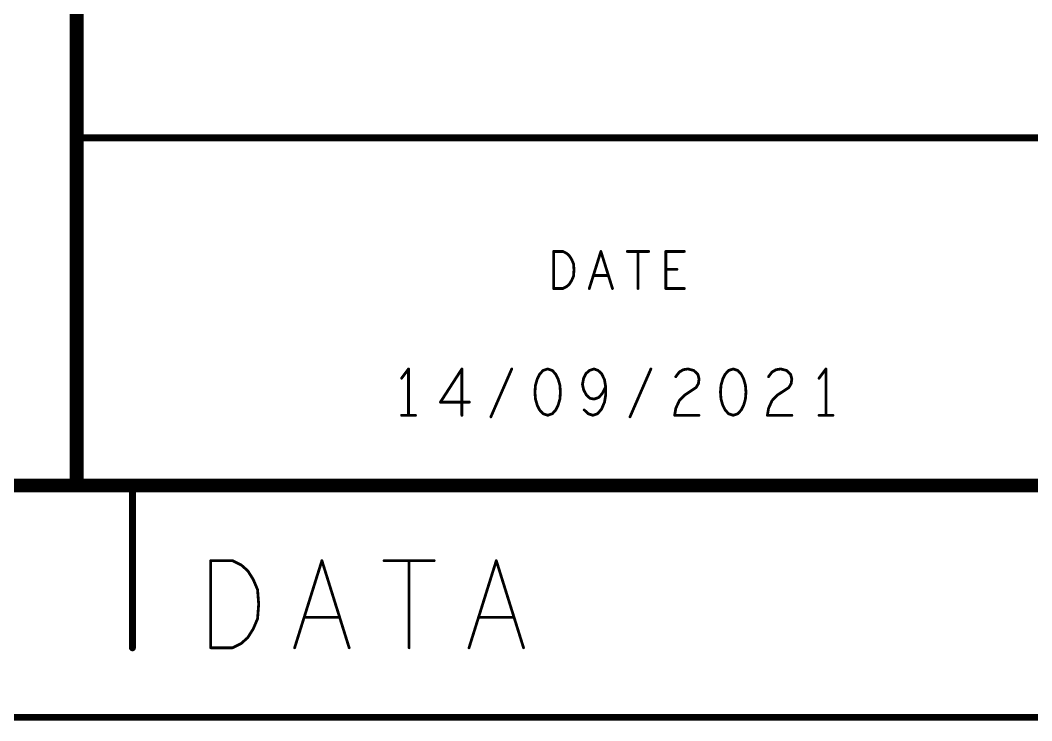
# Model space of a CAD drawing. Extents: x -18 to 16.1, y -6.6 to 15.5.
# Drawn here: x 7.308 to 9.489, y -6.555 to -5.044 of the extents above; entities that cross this region are included whole.
import ezdxf

# ---------------------------------------------------------------- set-up
doc = ezdxf.new("R2010")
doc.units = 0
doc.layers.get('0').update_dxf_attribs({"linetype": 'CONTINUOUS'})
doc.layers.add('FAB', color=13, linetype='CONTINUOUS')

# ---------------------------------------------------------------- blocks, each defined once
blk = doc.blocks.new('ROUND_13')
at = {"const_width": 0.0075}
blk.add_lwpolyline([(-0.00375, 0, 1), (0.00375, 0, 1)], format="xyb", close=True, dxfattribs=at)
blk = doc.blocks.new('ROUND_10')
at = {"const_width": 0.015}
blk.add_lwpolyline([(-0.0075, 0, 1), (0.0075, 0, 1)], format="xyb", close=True, dxfattribs=at)
blk = doc.blocks.new('ROUND_1')
at = {"const_width": 0.003}
blk.add_lwpolyline([(-0.0015, 0, 1), (0.0015, 0, 1)], format="xyb", close=True, dxfattribs=at)

msp = doc.modelspace()

# ---------------------------------------------------------------- linework, layer by layer
at = {"layer": 'FAB'}
for points, const_width in [([(7.4301, -6.0473), (7.4301, -3.5473)], 0.03), ([(7.4251, -5.2973), (9.9251, -5.2973)], 0.015), ([(8.4581, -5.6223), (8.4581, -5.5423)], 0.006), ([(8.4581, -5.5423), (8.4781, -5.5423)], 0.006), ([(8.4781, -5.5423), (8.4861, -5.5463)], 0.006), ([(8.5351, -5.6223), (8.5601, -5.5423)], 0.006), ([(8.5601, -5.5423), (8.5851, -5.6223)], 0.006), ([(8.6171, -5.5423), (8.6631, -5.5423)], 0.006), ([(8.6401, -5.5423), (8.6401, -5.6223)], 0.006), ([(8.7001, -5.6223), (8.7001, -5.5423)], 0.006), ([(8.7001, -5.5423), (8.7401, -5.5423)], 0.006), ([(8.4861, -5.5463), (8.4921, -5.5516)], 0.006), ([(8.4921, -5.5516), (8.4971, -5.5596)], 0.006), ([(8.4971, -5.5596), (8.5011, -5.5689)], 0.006), ([(8.5011, -5.5689), (8.5021, -5.5823)], 0.006), ([(8.5021, -5.5823), (8.5011, -5.5956)], 0.006), ([(8.7241, -5.5809), (8.7001, -5.5809)], 0.006), ([(8.4971, -5.6049), (8.4921, -5.6129)], 0.006), ([(8.5011, -5.5956), (8.4971, -5.6049)], 0.006), ([(8.5761, -5.5943), (8.5441, -5.5943)], 0.006), ([(8.4781, -5.6223), (8.4581, -5.6223)], 0.006), ([(8.4861, -5.6183), (8.4781, -5.6223)], 0.006), ([(8.4921, -5.6129), (8.4861, -5.6183)], 0.006), ([(8.7401, -5.6223), (8.7001, -5.6223)], 0.006), ([(8.1454, -5.7958), (8.1304, -5.8158)], 0.006), ([(8.1454, -5.8958), (8.1454, -5.7958)], 0.006), ([(8.2604, -5.7958), (8.2141, -5.8674)], 0.006), ([(8.2604, -5.8958), (8.2604, -5.7958)], 0.006), ([(8.3229, -5.8991), (8.3679, -5.7958)], 0.006), ([(8.4354, -5.7991), (8.4279, -5.8074)], 0.006), ([(8.4454, -5.7958), (8.4354, -5.7991)], 0.006), ([(8.4554, -5.7991), (8.4454, -5.7958)], 0.006), ([(8.4629, -5.8074), (8.4554, -5.7991)], 0.006), ([(8.5354, -5.7991), (8.5279, -5.8058)], 0.006), ([(8.5454, -5.7958), (8.5354, -5.7991)], 0.006), ([(8.5541, -5.7991), (8.5454, -5.7958)], 0.006), ([(8.5616, -5.8058), (8.5541, -5.7991)], 0.006), ([(8.6229, -5.8991), (8.6679, -5.7958)], 0.006), ([(8.7216, -5.8124), (8.7292, -5.8024)], 0.006), ([(8.7292, -5.8024), (8.7379, -5.7974)], 0.006), ([(8.7379, -5.7974), (8.7479, -5.7958)], 0.006), ([(8.7479, -5.7958), (8.7604, -5.7991)], 0.006), ([(8.7604, -5.7991), (8.7692, -5.8074)], 0.006), ([(8.8354, -5.7991), (8.8279, -5.8074)], 0.006), ([(8.8454, -5.7958), (8.8354, -5.7991)], 0.006), ([(8.8554, -5.7991), (8.8454, -5.7958)], 0.006), ([(8.8629, -5.8074), (8.8554, -5.7991)], 0.006), ([(8.9216, -5.8124), (8.9291, -5.8024)], 0.006), ([(8.9291, -5.8024), (8.9379, -5.7974)], 0.006), ([(8.9379, -5.7974), (8.9479, -5.7958)], 0.006), ([(8.9479, -5.7958), (8.9604, -5.7991)], 0.006), ([(8.9604, -5.7991), (8.9692, -5.8074)], 0.006), ([(9.0454, -5.7958), (9.0304, -5.8158)], 0.006), ([(9.0454, -5.8958), (9.0454, -5.7958)], 0.006), ([(8.4229, -5.8174), (8.4191, -5.8308)], 0.006), ([(8.4279, -5.8074), (8.4229, -5.8174)], 0.006), ([(8.4679, -5.8174), (8.4629, -5.8074)], 0.006), ([(8.4717, -5.8308), (8.4679, -5.8174)], 0.006), ([(8.5229, -5.8158), (8.5204, -5.8291)], 0.006), ([(8.5279, -5.8058), (8.5229, -5.8158)], 0.006), ([(8.5679, -5.8191), (8.5616, -5.8058)], 0.006), ([(8.5704, -5.8341), (8.5679, -5.8191)], 0.006), ([(8.7692, -5.8074), (8.7717, -5.8174)], 0.006), ([(8.7717, -5.8174), (8.7704, -5.8274)], 0.006), ([(8.8229, -5.8174), (8.8191, -5.8308)], 0.006), ([(8.8279, -5.8074), (8.8229, -5.8174)], 0.006), ([(8.8679, -5.8174), (8.8629, -5.8074)], 0.006), ([(8.8717, -5.8308), (8.8679, -5.8174)], 0.006), ([(8.9692, -5.8074), (8.9717, -5.8174)], 0.006), ([(8.9717, -5.8174), (8.9704, -5.8274)], 0.006), ([(8.4191, -5.8308), (8.4179, -5.8458)], 0.006), ([(8.4179, -5.8458), (8.4191, -5.8608)], 0.006), ([(8.4729, -5.8458), (8.4717, -5.8308)], 0.006), ([(8.4717, -5.8608), (8.4729, -5.8458)], 0.006), ([(8.5204, -5.8291), (8.5229, -5.8408)], 0.006), ([(8.5229, -5.8408), (8.5291, -5.8524)], 0.006), ([(8.5629, -5.8491), (8.5704, -5.8341)], 0.006), ([(8.5704, -5.8524), (8.5704, -5.8341)], 0.006), ([(8.7654, -5.8358), (8.7404, -5.8524)], 0.006), ([(8.7704, -5.8274), (8.7654, -5.8358)], 0.006), ([(8.8191, -5.8308), (8.8179, -5.8458)], 0.006), ([(8.8179, -5.8458), (8.8191, -5.8608)], 0.006), ([(8.8729, -5.8458), (8.8717, -5.8308)], 0.006), ([(8.8717, -5.8608), (8.8729, -5.8458)], 0.006), ([(8.9654, -5.8358), (8.9404, -5.8524)], 0.006), ([(8.9704, -5.8274), (8.9654, -5.8358)], 0.006), ([(8.2141, -5.8674), (8.2767, -5.8674)], 0.006), ([(8.4191, -5.8608), (8.4229, -5.8741)], 0.006), ([(8.4679, -5.8741), (8.4717, -5.8608)], 0.006), ([(8.5291, -5.8524), (8.5367, -5.8591)], 0.006), ([(8.5367, -5.8591), (8.5454, -5.8608)], 0.006), ([(8.5454, -5.8608), (8.5554, -5.8574)], 0.006), ([(8.5554, -5.8574), (8.5629, -5.8491)], 0.006), ([(8.5616, -5.8824), (8.5679, -5.8674)], 0.006), ([(8.5679, -5.8674), (8.5704, -5.8524)], 0.006), ([(8.7292, -5.8641), (8.7216, -5.8808)], 0.006), ([(8.7404, -5.8524), (8.7292, -5.8641)], 0.006), ([(8.8191, -5.8608), (8.8229, -5.8741)], 0.006), ([(8.8679, -5.8741), (8.8717, -5.8608)], 0.006), ([(8.9291, -5.8641), (8.9216, -5.8808)], 0.006), ([(8.9404, -5.8524), (8.9291, -5.8641)], 0.006), ([(8.4229, -5.8741), (8.4279, -5.8841)], 0.006), ([(8.4279, -5.8841), (8.4354, -5.8924)], 0.006), ([(8.4554, -5.8924), (8.4629, -5.8841)], 0.006), ([(8.4629, -5.8841), (8.4679, -5.8741)], 0.006), ([(8.5241, -5.8841), (8.5329, -5.8924)], 0.006), ([(8.5529, -5.8924), (8.5616, -5.8824)], 0.006), ([(8.7216, -5.8808), (8.7191, -5.8958)], 0.006), ([(8.8229, -5.8741), (8.8279, -5.8841)], 0.006), ([(8.8279, -5.8841), (8.8354, -5.8924)], 0.006), ([(8.8554, -5.8924), (8.8629, -5.8841)], 0.006), ([(8.8629, -5.8841), (8.8679, -5.8741)], 0.006), ([(8.9216, -5.8808), (8.9191, -5.8958)], 0.006), ([(8.1304, -5.8958), (8.1604, -5.8958)], 0.006), ([(8.4354, -5.8924), (8.4454, -5.8958)], 0.006), ([(8.4454, -5.8958), (8.4554, -5.8924)], 0.006), ([(8.5329, -5.8924), (8.5429, -5.8958)], 0.006), ([(8.5429, -5.8958), (8.5529, -5.8924)], 0.006), ([(8.7191, -5.8958), (8.7717, -5.8958)], 0.006), ([(8.8354, -5.8924), (8.8454, -5.8958)], 0.006), ([(8.8454, -5.8958), (8.8554, -5.8924)], 0.006), ([(8.9191, -5.8958), (8.9717, -5.8958)], 0.006), ([(9.0304, -5.8958), (9.0604, -5.8958)], 0.006), ([(-16.9499, -6.0473), (15.0501, -6.0473)], 0.03), ([(7.5501, -6.0473), (7.5501, -6.3973)], 0.015), ([(7.7189, -6.3973), (7.7189, -6.2093)], 0.006), ([(7.7189, -6.2093), (7.7659, -6.2093)], 0.006), ([(7.7659, -6.2093), (7.7847, -6.2187)], 0.006), ([(7.8998, -6.3973), (7.9586, -6.2093)], 0.006), ([(7.9586, -6.2093), (8.0174, -6.3973)], 0.006), ([(8.0925, -6.2093), (8.2006, -6.2093)], 0.006), ([(8.1466, -6.2093), (8.1466, -6.3973)], 0.006), ([(8.2758, -6.3973), (8.3346, -6.2093)], 0.006), ([(8.3346, -6.2093), (8.3934, -6.3973)], 0.006), ([(7.7847, -6.2187), (7.7988, -6.2312)], 0.006), ([(7.7988, -6.2312), (7.8106, -6.25)], 0.006), ([(7.8106, -6.25), (7.8199, -6.2719)], 0.006), ([(7.8199, -6.2719), (7.8223, -6.3033)], 0.006), ([(7.8223, -6.3033), (7.8199, -6.3346)], 0.006), ([(7.8199, -6.3346), (7.8106, -6.3565)], 0.006), ([(7.9962, -6.3315), (7.921, -6.3315)], 0.006), ([(8.3722, -6.3315), (8.297, -6.3315)], 0.006), ([(7.8106, -6.3565), (7.7988, -6.3753)], 0.006), ([(7.7847, -6.3879), (7.7659, -6.3973)], 0.006), ([(7.7988, -6.3753), (7.7847, -6.3879)], 0.006), ([(7.7659, -6.3973), (7.7189, -6.3973)], 0.006), ([(16.0501, -6.5473), (-17.9499, -6.5473)], 0.015)]:
    msp.add_lwpolyline(points, dxfattribs=dict(at, const_width=const_width))

# ---------------------------------------------------------------- block references
for name, p in [('ROUND_13', (7.4251, -5.2973)), ('ROUND_1', (8.4581, -5.5423)), ('ROUND_1', (8.4581, -5.5423)), ('ROUND_1', (8.4781, -5.5423)), ('ROUND_1', (8.4781, -5.5423)), ('ROUND_1', (8.5601, -5.5423)), ('ROUND_1', (8.5601, -5.5423)), ('ROUND_1', (8.6171, -5.5423)), ('ROUND_1', (8.6401, -5.5423)), ('ROUND_1', (8.6631, -5.5423)), ('ROUND_1', (8.7001, -5.5423)), ('ROUND_1', (8.7001, -5.5423)), ('ROUND_1', (8.7401, -5.5423)), ('ROUND_1', (8.4861, -5.5463)), ('ROUND_1', (8.4861, -5.5463)), ('ROUND_1', (8.4921, -5.5516)), ('ROUND_1', (8.4921, -5.5516)), ('ROUND_1', (8.4971, -5.5596)), ('ROUND_1', (8.4971, -5.5596)), ('ROUND_1', (8.5011, -5.5689)), ('ROUND_1', (8.5011, -5.5689)), ('ROUND_1', (8.5021, -5.5823)), ('ROUND_1', (8.5021, -5.5823)), ('ROUND_1', (8.7001, -5.5809)), ('ROUND_1', (8.7241, -5.5809)), ('ROUND_1', (8.4971, -5.6049)), ('ROUND_1', (8.4971, -5.6049)), ('ROUND_1', (8.5011, -5.5956)), ('ROUND_1', (8.5011, -5.5956)), ('ROUND_1', (8.5441, -5.5943)), ('ROUND_1', (8.5761, -5.5943)), ('ROUND_1', (8.4581, -5.6223)), ('ROUND_1', (8.4581, -5.6223)), ('ROUND_1', (8.4781, -5.6223)), ('ROUND_1', (8.4781, -5.6223)), ('ROUND_1', (8.4861, -5.6183)), ('ROUND_1', (8.4861, -5.6183)), ('ROUND_1', (8.4921, -5.6129)), ('ROUND_1', (8.4921, -5.6129)), ('ROUND_1', (8.5351, -5.6223)), ('ROUND_1', (8.5851, -5.6223)), ('ROUND_1', (8.6401, -5.6223)), ('ROUND_1', (8.7001, -5.6223)), ('ROUND_1', (8.7001, -5.6223)), ('ROUND_1', (8.7401, -5.6223)), ('ROUND_1', (8.1454, -5.7958)), ('ROUND_1', (8.1454, -5.7958)), ('ROUND_1', (8.2604, -5.7958)), ('ROUND_1', (8.2604, -5.7958)), ('ROUND_1', (8.3679, -5.7958)), ('ROUND_1', (8.4354, -5.7991)), ('ROUND_1', (8.4354, -5.7991)), ('ROUND_1', (8.4454, -5.7958)), ('ROUND_1', (8.4454, -5.7958)), ('ROUND_1', (8.4554, -5.7991)), ('ROUND_1', (8.4554, -5.7991)), ('ROUND_1', (8.5354, -5.7991)), ('ROUND_1', (8.5354, -5.7991)), ('ROUND_1', (8.5454, -5.7958)), ('ROUND_1', (8.5454, -5.7958)), ('ROUND_1', (8.5541, -5.7991)), ('ROUND_1', (8.5541, -5.7991)), ('ROUND_1', (8.6679, -5.7958)), ('ROUND_1', (8.7292, -5.8024)), ('ROUND_1', (8.7292, -5.8024)), ('ROUND_1', (8.7379, -5.7974)), ('ROUND_1', (8.7379, -5.7974)), ('ROUND_1', (8.7479, -5.7958)), ('ROUND_1', (8.7479, -5.7958)), ('ROUND_1', (8.7604, -5.7991)), ('ROUND_1', (8.7604, -5.7991)), ('ROUND_1', (8.8354, -5.7991)), ('ROUND_1', (8.8354, -5.7991)), ('ROUND_1', (8.8454, -5.7958)), ('ROUND_1', (8.8454, -5.7958)), ('ROUND_1', (8.8554, -5.7991)), ('ROUND_1', (8.8554, -5.7991)), ('ROUND_1', (8.9291, -5.8024)), ('ROUND_1', (8.9291, -5.8024)), ('ROUND_1', (8.9379, -5.7974)), ('ROUND_1', (8.9379, -5.7974)), ('ROUND_1', (8.9479, -5.7958)), ('ROUND_1', (8.9479, -5.7958)), ('ROUND_1', (8.9604, -5.7991)), ('ROUND_1', (8.9604, -5.7991)), ('ROUND_1', (9.0454, -5.7958)), ('ROUND_1', (9.0454, -5.7958)), ('ROUND_1', (8.1304, -5.8158)), ('ROUND_1', (8.4229, -5.8174)), ('ROUND_1', (8.4229, -5.8174)), ('ROUND_1', (8.4279, -5.8074)), ('ROUND_1', (8.4279, -5.8074)), ('ROUND_1', (8.4629, -5.8074)), ('ROUND_1', (8.4629, -5.8074)), ('ROUND_1', (8.4679, -5.8174)), ('ROUND_1', (8.4679, -5.8174)), ('ROUND_1', (8.5229, -5.8158)), ('ROUND_1', (8.5229, -5.8158)), ('ROUND_1', (8.5279, -5.8058)), ('ROUND_1', (8.5279, -5.8058)), ('ROUND_1', (8.5616, -5.8058)), ('ROUND_1', (8.5616, -5.8058)), ('ROUND_1', (8.5679, -5.8191)), ('ROUND_1', (8.5679, -5.8191)), ('ROUND_1', (8.7216, -5.8124)), ('ROUND_1', (8.7692, -5.8074)), ('ROUND_1', (8.7692, -5.8074)), ('ROUND_1', (8.7717, -5.8174)), ('ROUND_1', (8.7717, -5.8174)), ('ROUND_1', (8.8229, -5.8174)), ('ROUND_1', (8.8229, -5.8174)), ('ROUND_1', (8.8279, -5.8074)), ('ROUND_1', (8.8279, -5.8074)), ('ROUND_1', (8.8629, -5.8074)), ('ROUND_1', (8.8629, -5.8074)), ('ROUND_1', (8.8679, -5.8174)), ('ROUND_1', (8.8679, -5.8174)), ('ROUND_1', (8.9216, -5.8124)), ('ROUND_1', (8.9692, -5.8074)), ('ROUND_1', (8.9692, -5.8074)), ('ROUND_1', (8.9717, -5.8174)), ('ROUND_1', (8.9717, -5.8174)), ('ROUND_1', (9.0304, -5.8158)), ('ROUND_1', (8.4179, -5.8458)), ('ROUND_1', (8.4179, -5.8458)), ('ROUND_1', (8.4191, -5.8308)), ('ROUND_1', (8.4191, -5.8308)), ('ROUND_1', (8.4717, -5.8308)), ('ROUND_1', (8.4717, -5.8308)), ('ROUND_1', (8.4729, -5.8458)), ('ROUND_1', (8.4729, -5.8458)), ('ROUND_1', (8.5204, -5.8291)), ('ROUND_1', (8.5204, -5.8291)), ('ROUND_1', (8.5229, -5.8408)), ('ROUND_1', (8.5229, -5.8408)), ('ROUND_1', (8.5704, -5.8341)), ('ROUND_1', (8.5704, -5.8341)), ('ROUND_1', (8.5704, -5.8341)), ('ROUND_1', (8.7654, -5.8358)), ('ROUND_1', (8.7654, -5.8358)), ('ROUND_1', (8.7704, -5.8274)), ('ROUND_1', (8.7704, -5.8274)), ('ROUND_1', (8.8179, -5.8458)), ('ROUND_1', (8.8179, -5.8458)), ('ROUND_1', (8.8191, -5.8308)), ('ROUND_1', (8.8191, -5.8308)), ('ROUND_1', (8.8717, -5.8308)), ('ROUND_1', (8.8717, -5.8308)), ('ROUND_1', (8.8729, -5.8458)), ('ROUND_1', (8.8729, -5.8458)), ('ROUND_1', (8.9654, -5.8358)), ('ROUND_1', (8.9654, -5.8358)), ('ROUND_1', (8.9704, -5.8274)), ('ROUND_1', (8.9704, -5.8274)), ('ROUND_1', (8.2141, -5.8674)), ('ROUND_1', (8.2141, -5.8674)), ('ROUND_1', (8.2767, -5.8674)), ('ROUND_1', (8.4191, -5.8608)), ('ROUND_1', (8.4191, -5.8608)), ('ROUND_1', (8.4717, -5.8608)), ('ROUND_1', (8.4717, -5.8608)), ('ROUND_1', (8.5291, -5.8524)), ('ROUND_1', (8.5291, -5.8524)), ('ROUND_1', (8.5367, -5.8591)), ('ROUND_1', (8.5367, -5.8591)), ('ROUND_1', (8.5454, -5.8608)), ('ROUND_1', (8.5454, -5.8608)), ('ROUND_1', (8.5554, -5.8574)), ('ROUND_1', (8.5554, -5.8574)), ('ROUND_1', (8.5629, -5.8491)), ('ROUND_1', (8.5629, -5.8491)), ('ROUND_1', (8.5679, -5.8674)), ('ROUND_1', (8.5679, -5.8674)), ('ROUND_1', (8.5704, -5.8524)), ('ROUND_1', (8.5704, -5.8524)), ('ROUND_1', (8.7292, -5.8641)), ('ROUND_1', (8.7292, -5.8641)), ('ROUND_1', (8.7404, -5.8524)), ('ROUND_1', (8.7404, -5.8524)), ('ROUND_1', (8.8191, -5.8608)), ('ROUND_1', (8.8191, -5.8608)), ('ROUND_1', (8.8717, -5.8608)), ('ROUND_1', (8.8717, -5.8608)), ('ROUND_1', (8.9291, -5.8641)), ('ROUND_1', (8.9291, -5.8641)), ('ROUND_1', (8.9404, -5.8524)), ('ROUND_1', (8.9404, -5.8524)), ('ROUND_1', (8.4229, -5.8741)), ('ROUND_1', (8.4229, -5.8741)), ('ROUND_1', (8.4279, -5.8841)), ('ROUND_1', (8.4279, -5.8841)), ('ROUND_1', (8.4629, -5.8841)), ('ROUND_1', (8.4629, -5.8841)), ('ROUND_1', (8.4679, -5.8741)), ('ROUND_1', (8.4679, -5.8741)), ('ROUND_1', (8.5241, -5.8841)), ('ROUND_1', (8.5616, -5.8824)), ('ROUND_1', (8.5616, -5.8824)), ('ROUND_1', (8.7216, -5.8808)), ('ROUND_1', (8.7216, -5.8808)), ('ROUND_1', (8.8229, -5.8741)), ('ROUND_1', (8.8229, -5.8741)), ('ROUND_1', (8.8279, -5.8841)), ('ROUND_1', (8.8279, -5.8841)), ('ROUND_1', (8.8629, -5.8841)), ('ROUND_1', (8.8629, -5.8841)), ('ROUND_1', (8.8679, -5.8741)), ('ROUND_1', (8.8679, -5.8741)), ('ROUND_1', (8.9216, -5.8808)), ('ROUND_1', (8.9216, -5.8808)), ('ROUND_1', (8.1304, -5.8958)), ('ROUND_1', (8.1454, -5.8958)), ('ROUND_1', (8.1604, -5.8958)), ('ROUND_1', (8.2604, -5.8958)), ('ROUND_1', (8.3229, -5.8991)), ('ROUND_1', (8.4354, -5.8924)), ('ROUND_1', (8.4354, -5.8924)), ('ROUND_1', (8.4454, -5.8958)), ('ROUND_1', (8.4454, -5.8958)), ('ROUND_1', (8.4554, -5.8924)), ('ROUND_1', (8.4554, -5.8924)), ('ROUND_1', (8.5329, -5.8924)), ('ROUND_1', (8.5329, -5.8924)), ('ROUND_1', (8.5429, -5.8958)), ('ROUND_1', (8.5429, -5.8958)), ('ROUND_1', (8.5529, -5.8924)), ('ROUND_1', (8.5529, -5.8924)), ('ROUND_1', (8.6229, -5.8991)), ('ROUND_1', (8.7191, -5.8958)), ('ROUND_1', (8.7191, -5.8958)), ('ROUND_1', (8.7717, -5.8958)), ('ROUND_1', (8.8354, -5.8924)), ('ROUND_1', (8.8354, -5.8924)), ('ROUND_1', (8.8454, -5.8958)), ('ROUND_1', (8.8454, -5.8958)), ('ROUND_1', (8.8554, -5.8924)), ('ROUND_1', (8.8554, -5.8924)), ('ROUND_1', (8.9191, -5.8958)), ('ROUND_1', (8.9191, -5.8958)), ('ROUND_1', (8.9717, -5.8958)), ('ROUND_1', (9.0304, -5.8958)), ('ROUND_1', (9.0454, -5.8958)), ('ROUND_1', (9.0604, -5.8958)), ('ROUND_10', (7.4301, -6.0473)), ('ROUND_13', (7.5501, -6.0473)), ('ROUND_1', (7.7189, -6.2093)), ('ROUND_1', (7.7189, -6.2093)), ('ROUND_1', (7.7659, -6.2093)), ('ROUND_1', (7.7659, -6.2093)), ('ROUND_1', (7.9586, -6.2093)), ('ROUND_1', (7.9586, -6.2093)), ('ROUND_1', (8.0925, -6.2093)), ('ROUND_1', (8.1466, -6.2093)), ('ROUND_1', (8.2006, -6.2093)), ('ROUND_1', (8.3346, -6.2093)), ('ROUND_1', (8.3346, -6.2093)), ('ROUND_1', (7.7847, -6.2187)), ('ROUND_1', (7.7847, -6.2187)), ('ROUND_1', (7.7988, -6.2312)), ('ROUND_1', (7.7988, -6.2312)), ('ROUND_1', (7.8106, -6.25)), ('ROUND_1', (7.8106, -6.25)), ('ROUND_1', (7.8199, -6.2719)), ('ROUND_1', (7.8199, -6.2719)), ('ROUND_1', (7.8223, -6.3033)), ('ROUND_1', (7.8223, -6.3033)), ('ROUND_1', (7.8199, -6.3346)), ('ROUND_1', (7.8199, -6.3346)), ('ROUND_1', (7.921, -6.3315)), ('ROUND_1', (7.9962, -6.3315)), ('ROUND_1', (8.297, -6.3315)), ('ROUND_1', (8.3722, -6.3315)), ('ROUND_1', (7.8106, -6.3565)), ('ROUND_1', (7.8106, -6.3565)), ('ROUND_13', (7.5501, -6.3973)), ('ROUND_1', (7.7847, -6.3879)), ('ROUND_1', (7.7847, -6.3879)), ('ROUND_1', (7.7988, -6.3753)), ('ROUND_1', (7.7988, -6.3753)), ('ROUND_1', (7.7189, -6.3973)), ('ROUND_1', (7.7189, -6.3973)), ('ROUND_1', (7.7659, -6.3973)), ('ROUND_1', (7.7659, -6.3973)), ('ROUND_1', (7.8998, -6.3973)), ('ROUND_1', (8.0174, -6.3973)), ('ROUND_1', (8.1466, -6.3973)), ('ROUND_1', (8.2758, -6.3973)), ('ROUND_1', (8.3934, -6.3973))]:
    msp.add_blockref(name, p, dxfattribs=at)

doc.saveas('drawing.dxf')
